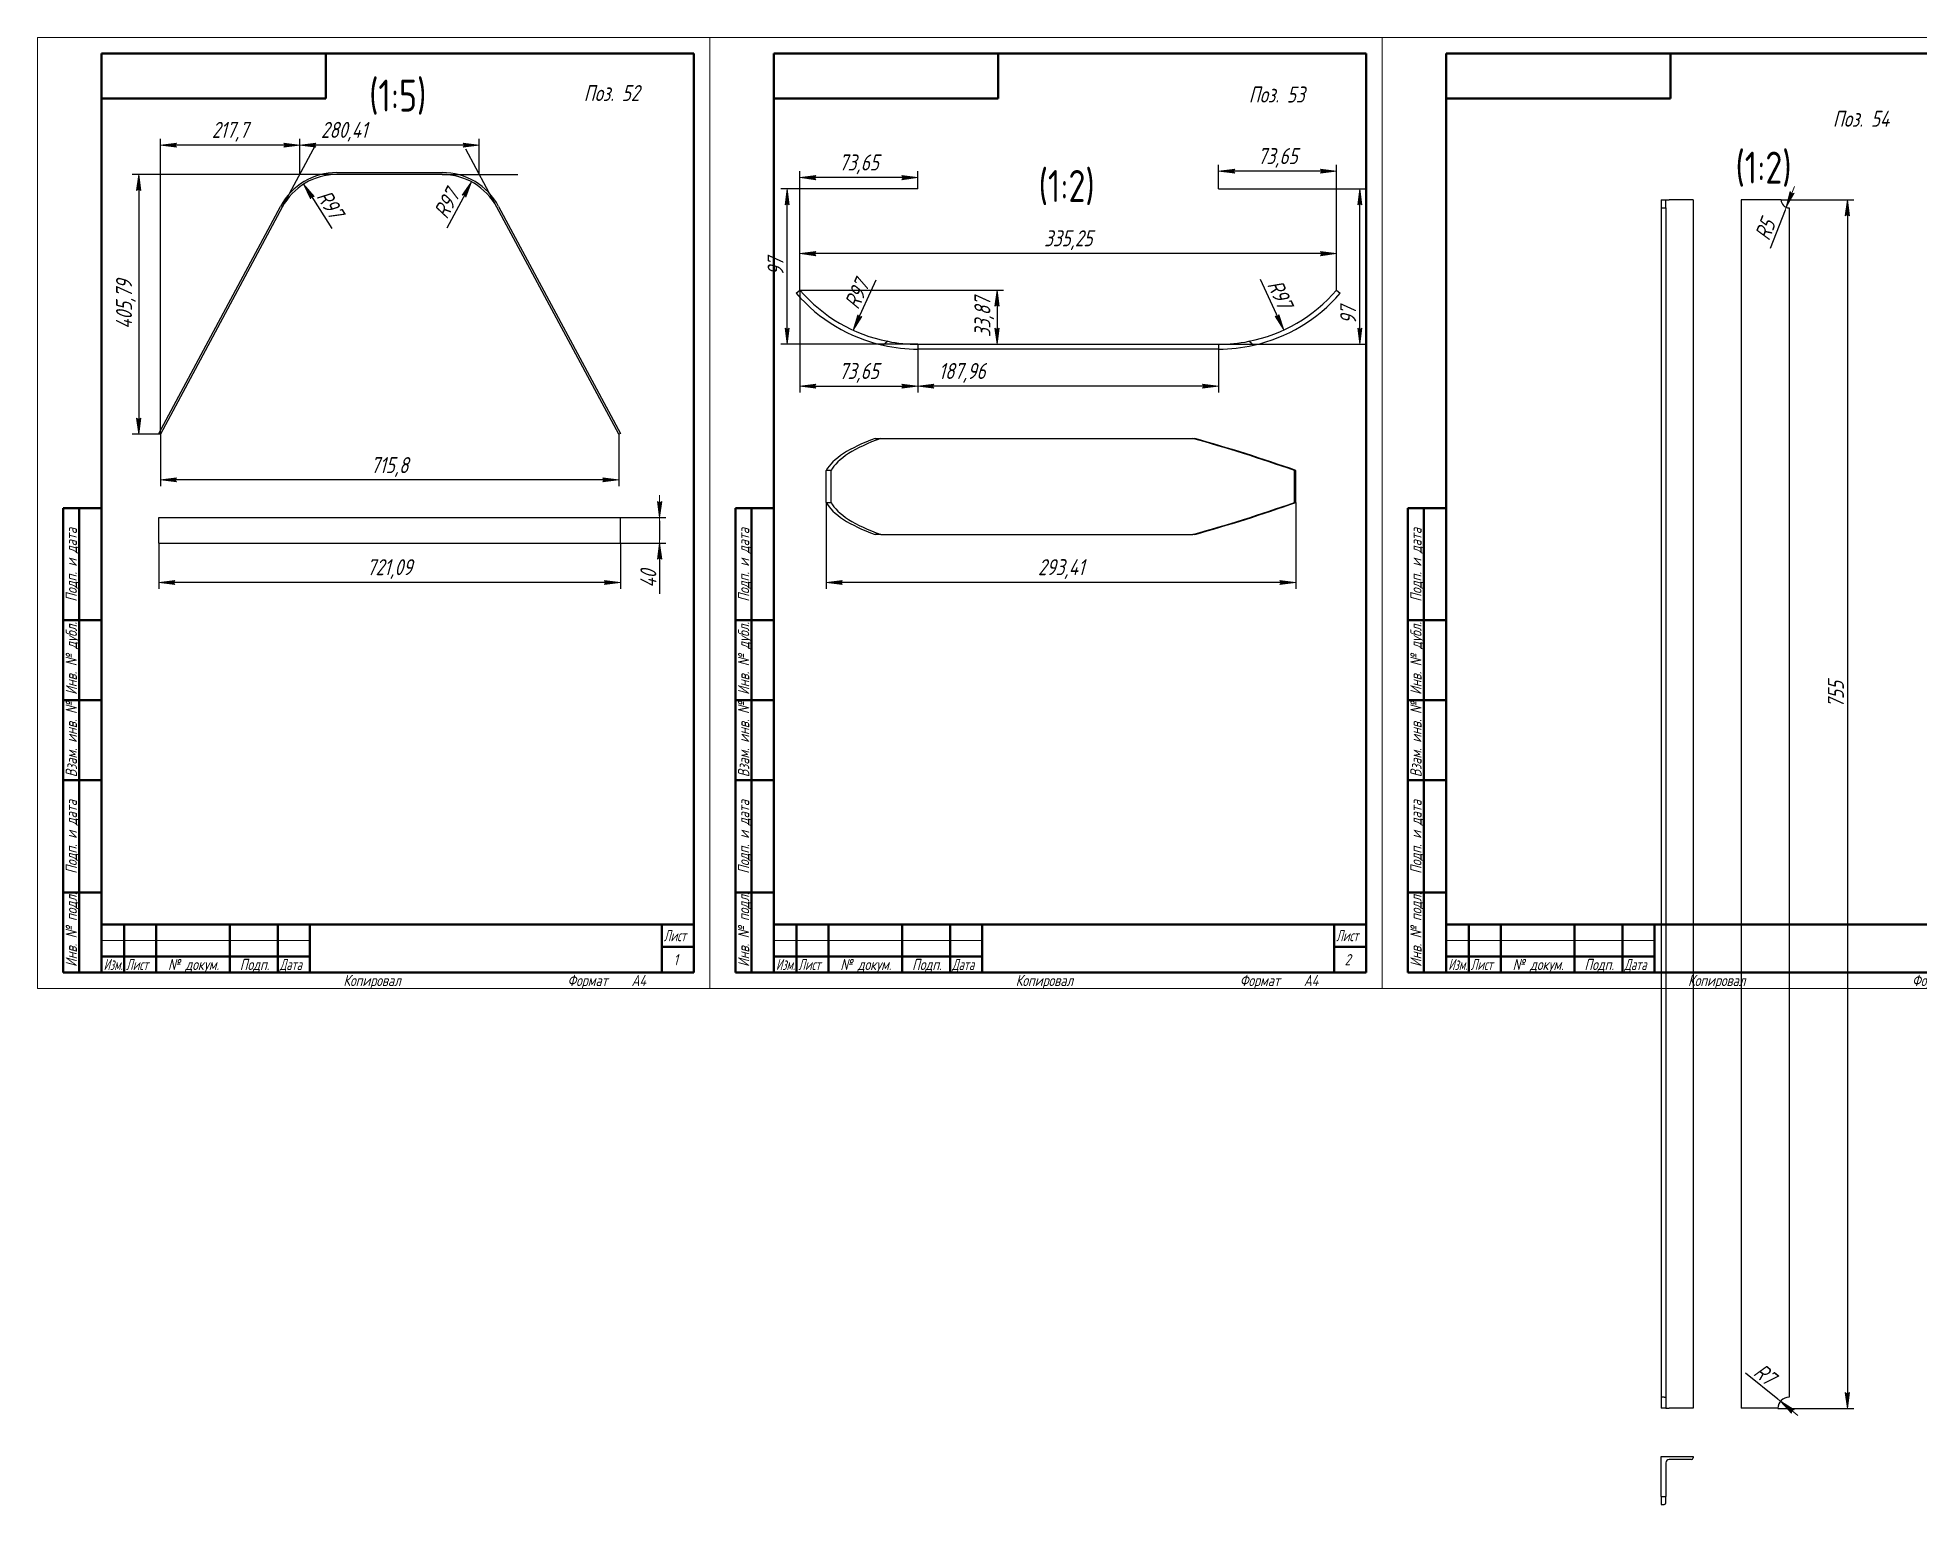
# Model space of a CAD drawing. Header units: millimetres. Extents: x 0 to 3617, y -258 to 680.
# Drawn here: x 0 to 588, y -161 to 297 of the extents above; entities that cross this region are included whole.
import ezdxf

# ---------------------------------------------------------------- set-up
doc = ezdxf.new("R2010")
doc.units = ezdxf.units.MM
doc.linetypes.add('K5LT_BASIC', pattern=[0])
doc.linetypes.add('K5LT_THIN', pattern=[0])
doc.layers.add('Системный слой', color=7, linetype='Continuous')
doc.layers.add('Системный слой (1)', color=7, linetype='Continuous', true_color=0x909090)
doc.styles.add('KDIMTEXTSTYLE', font='GOST_AU.SHX', dxfattribs={"width": 0.96, "oblique": 15, "height": 5})
doc.styles.add('KTEXTSTYLE', font='GOST_AU.SHX', dxfattribs={"width": 0.96, "height": 5})
doc.dimstyles.new('KDIMSTYLE (0.20)', dxfattribs={"dimtxt": 5, "dimasz": 1, "dimexe": 2, "dimexo": 0, "dimgap": 1, "dimtad": 1, "dimlfac": 5, "dimtxsty": 'KDIMTEXTSTYLE', "dimsah": 1, "dimcen": 0, "dimdle": 1, "dimadec": 0, "dimazin": 0, "dimtfac": 0.667, "dimtmove": 0, "dimatfit": 3, "dimfxl": 1, "dimtvp": 1, "dimtolj": 1, "dimtzin": 0, "dimarcsym": 0})
doc.dimstyles.new('KDIMSTYLE (0.50)', dxfattribs={"dimtxt": 5, "dimasz": 1, "dimexe": 2, "dimexo": 0, "dimgap": 1, "dimtad": 1, "dimlfac": 2, "dimtxsty": 'KDIMTEXTSTYLE', "dimsah": 1, "dimcen": 0, "dimdle": 1, "dimadec": 0, "dimazin": 0, "dimtfac": 0.667, "dimtmove": 0, "dimatfit": 3, "dimfxl": 1, "dimtvp": 1, "dimtolj": 1, "dimtzin": 0, "dimarcsym": 0})

# ---------------------------------------------------------------- blocks, each defined once
blk = doc.blocks.new('KDIMARROW_01')
at = {"layer": 'Системный слой'}
blk.add_hatch(color=0, dxfattribs=at).paths.add_polyline_path([(-5, -0.66), (0, 0), (-5, 0.66), (-4.5, 0)])
at = {"layer": 'Системный слой', "color": 0, "linetype": 'K5LT_THIN', "lineweight": 18}
for p, q in [((-4.5, 0), (-5, 0.66)), ((-5, 0.66), (0, 0)), ((0, 0), (-5, -0.66)), ((-5, -0.66), (-4.5, 0))]:
    blk.add_line(p, q, dxfattribs=at)
at = {"layer": 'Системный слой (1)', "color": 0, "linetype": 'K5LT_THIN', "lineweight": 18}
blk.add_line((0, 0), (-1, 0), dxfattribs=at)
blk = doc.blocks.new('D0')
at = {"color": 0, "lineweight": -2}
for p, q in [((38.33, 173.09), (38.33, 156.88)), ((181.5, 173.09), (181.5, 156.88)), ((180.5, 158.88), (39.33, 158.88))]:
    blk.add_line(p, q, dxfattribs=at)
at = {"layer": 'Defpoints', "color": 0}
for p in [(38.33, 173.09), (181.5, 173.09), (38.33, 158.88)]:
    blk.add_point(p, dxfattribs=at)
at = {"color": 0, "lineweight": -2, "rotation": 180}
blk.add_blockref('KDIMARROW_01', (38.33, 158.88), dxfattribs=at)
at = {"color": 0, "lineweight": -2}
blk.add_blockref('KDIMARROW_01', (181.5, 158.88), dxfattribs=at)
at = {"color": 7, "insert": (109.92, 162.88), "char_height": 5, "attachment_point": 5, "style": 'KDIMTEXTSTYLE'}
blk.add_mtext('\\A1;\\H5.0;\\W0.965;\\Q15;715,8', dxfattribs=at)
blk = doc.blocks.new('D1')
at = {"color": 0, "lineweight": -2}
for p, q in [((93.48, 254.25), (29.56, 254.25)), ((31.56, 253.25), (31.56, 174.09)), ((38.33, 173.09), (29.56, 173.09))]:
    blk.add_line(p, q, dxfattribs=at)
at = {"layer": 'Defpoints', "color": 0}
for p in [(93.48, 254.25), (31.56, 173.09), (38.33, 173.09)]:
    blk.add_point(p, dxfattribs=at)
at = {"color": 0, "lineweight": -2}
for p, rotation in [((31.56, 254.25), 90), ((31.56, 173.09), 270)]:
    blk.add_blockref('KDIMARROW_01', p, dxfattribs=dict(at, rotation=rotation))
at = {"color": 7, "insert": (27.56, 213.67), "char_height": 5, "attachment_point": 5, "rotation": 90, "style": 'KDIMTEXTSTYLE'}
blk.add_mtext('\\A1;\\H5.0;\\W0.965;\\Q15;405,79', dxfattribs=at)
blk = doc.blocks.new('D2')
at = {"color": 0, "lineweight": -2}
for p, q in [((38.33, 173.09), (38.33, 265.4)), ((81.87, 254.25), (81.87, 265.4)), ((80.87, 263.4), (39.33, 263.4))]:
    blk.add_line(p, q, dxfattribs=at)
at = {"layer": 'Defpoints', "color": 0}
for p in [(38.33, 263.4), (81.87, 254.25), (38.33, 173.09)]:
    blk.add_point(p, dxfattribs=at)
at = {"color": 0, "lineweight": -2, "rotation": 180}
blk.add_blockref('KDIMARROW_01', (38.33, 263.4), dxfattribs=at)
at = {"color": 0, "lineweight": -2}
blk.add_blockref('KDIMARROW_01', (81.87, 263.4), dxfattribs=at)
at = {"color": 7, "insert": (60.1, 267.6), "char_height": 5, "attachment_point": 5, "style": 'KDIMTEXTSTYLE'}
blk.add_mtext('\\A1;\\H5.0;\\W0.965;\\Q15;217,7', dxfattribs=at)
blk = doc.blocks.new('D3')
at = {"color": 0, "lineweight": -2}
for p, q in [((81.87, 254.25), (81.87, 265.4)), ((137.96, 254.25), (137.96, 265.4)), ((136.96, 263.4), (82.87, 263.4))]:
    blk.add_line(p, q, dxfattribs=at)
at = {"layer": 'Defpoints', "color": 0}
for p in [(81.87, 263.4), (81.87, 254.25), (137.96, 254.25)]:
    blk.add_point(p, dxfattribs=at)
at = {"color": 0, "lineweight": -2, "rotation": 180}
blk.add_blockref('KDIMARROW_01', (81.87, 263.4), dxfattribs=at)
at = {"color": 0, "lineweight": -2}
blk.add_blockref('KDIMARROW_01', (137.96, 263.4), dxfattribs=at)
at = {"color": 7, "insert": (95.72, 267.6), "char_height": 5, "attachment_point": 5, "style": 'KDIMTEXTSTYLE'}
blk.add_mtext('\\A1;\\H5.0;\\W0.965;\\Q15;280,41', dxfattribs=at)
blk = doc.blocks.new('D4')
at = {"color": 0, "lineweight": -2}
blk.add_line((83.62, 250.38), (91.86, 237.4), dxfattribs=at)
at = {"layer": 'Defpoints', "color": 0}
for p in [(83.09, 251.22), (93.48, 234.85)]:
    blk.add_point(p, dxfattribs=at)
at = {"color": 0, "lineweight": -2, "rotation": 122.4046424452509}
blk.add_blockref('KDIMARROW_01', (83.09, 251.22), dxfattribs=at)
at = {"color": 7, "insert": (91.36, 244.99), "char_height": 5, "attachment_point": 5, "rotation": 302.40464, "style": 'KDIMTEXTSTYLE'}
blk.add_mtext('\\A1;\\H5.0;\\W0.965;\\Q15;R97', dxfattribs=at)
blk = doc.blocks.new('D5')
at = {"color": 0, "lineweight": -2}
blk.add_line((135.07, 251.04), (127.78, 237.51), dxfattribs=at)
at = {"layer": 'Defpoints', "color": 0}
for p in [(135.55, 251.92), (126.35, 234.85)]:
    blk.add_point(p, dxfattribs=at)
at = {"color": 0, "lineweight": -2, "rotation": 61.6880914140511}
blk.add_blockref('KDIMARROW_01', (135.55, 251.92), dxfattribs=at)
at = {"color": 7, "insert": (127.74, 245.11), "char_height": 5, "attachment_point": 5, "rotation": 61.68809, "style": 'KDIMTEXTSTYLE'}
blk.add_mtext('\\A1;\\H5.0;\\W0.965;\\Q15;R97', dxfattribs=at)
blk = doc.blocks.new('KDIMARROW_02')
at = {"layer": 'Системный слой'}
blk.add_hatch(color=0, dxfattribs=at).paths.add_polyline_path([(4.5, 0), (5, 0.66), (0, 0), (5, -0.66)])
at = {"layer": 'Системный слой', "color": 0, "linetype": 'K5LT_THIN', "lineweight": 18}
for p, q in [((5, 0.66), (0, 0)), ((0, 0), (5, -0.66)), ((0, 0), (7, 0)), ((4.5, 0), (5, 0.66)), ((5, -0.66), (4.5, 0))]:
    blk.add_line(p, q, dxfattribs=at)
at = {"layer": 'Системный слой (1)', "color": 0, "linetype": 'K5LT_THIN', "lineweight": 18}
blk.add_line((0, 0), (-1, 0), dxfattribs=at)
blk = doc.blocks.new('D6')
at = {"color": 0, "lineweight": -2}
for p, q in [((182.02, 147.09), (196.27, 147.09)), ((194.27, 146.09), (194.27, 140.09)), ((182.02, 139.09), (196.27, 139.09)), ((194.27, 139.09), (194.27, 123.22))]:
    blk.add_line(p, q, dxfattribs=at)
at = {"layer": 'Defpoints', "color": 0}
for p in [(182.02, 147.09), (182.02, 139.09), (194.27, 139.09)]:
    blk.add_point(p, dxfattribs=at)
at = {"color": 0, "lineweight": -2}
for p, rotation in [((194.27, 147.09), 90), ((194.27, 139.09), 270)]:
    blk.add_blockref('KDIMARROW_02', p, dxfattribs=dict(at, rotation=rotation))
at = {"color": 7, "insert": (190.77, 127.96), "char_height": 5, "attachment_point": 5, "rotation": 90, "style": 'KDIMTEXTSTYLE'}
blk.add_mtext('\\A1;\\H5.0;\\W0.965;\\Q15;40', dxfattribs=at)
blk = doc.blocks.new('D7')
at = {"color": 0, "lineweight": -2}
for p, q in [((37.81, 139.09), (37.81, 124.8)), ((182.02, 139.09), (182.02, 124.8)), ((181.02, 126.8), (38.81, 126.8))]:
    blk.add_line(p, q, dxfattribs=at)
at = {"layer": 'Defpoints', "color": 0}
for p in [(37.81, 139.09), (182.02, 139.09), (37.81, 126.8)]:
    blk.add_point(p, dxfattribs=at)
at = {"color": 0, "lineweight": -2, "rotation": 180}
blk.add_blockref('KDIMARROW_01', (37.81, 126.8), dxfattribs=at)
at = {"color": 0, "lineweight": -2}
blk.add_blockref('KDIMARROW_01', (182.02, 126.8), dxfattribs=at)
at = {"color": 7, "insert": (109.92, 131), "char_height": 5, "attachment_point": 5, "style": 'KDIMTEXTSTYLE'}
blk.add_mtext('\\A1;\\H5.0;\\W0.965;\\Q15;721,09', dxfattribs=at)
blk = doc.blocks.new('D8')
at = {"color": 0, "lineweight": -2}
for p, q in [((238.1, 218.15), (238.1, 231.54)), ((404.73, 229.54), (239.1, 229.54)), ((405.73, 218.15), (405.73, 231.54))]:
    blk.add_line(p, q, dxfattribs=at)
at = {"layer": 'Defpoints', "color": 0}
for p in [(238.1, 229.54), (238.1, 218.15), (405.73, 218.15)]:
    blk.add_point(p, dxfattribs=at)
at = {"color": 0, "lineweight": -2, "rotation": 180}
blk.add_blockref('KDIMARROW_01', (238.1, 229.54), dxfattribs=at)
at = {"color": 0, "lineweight": -2}
blk.add_blockref('KDIMARROW_01', (405.73, 229.54), dxfattribs=at)
at = {"color": 7, "insert": (321.92, 233.73), "char_height": 5, "attachment_point": 5, "style": 'KDIMTEXTSTYLE'}
blk.add_mtext('\\A1;\\H5.0;\\W0.965;\\Q15;335,25', dxfattribs=at)
blk = doc.blocks.new('D9')
at = {"color": 0, "lineweight": -2}
for p, q in [((238.1, 218.15), (301.69, 218.15)), ((299.69, 217.15), (299.69, 202.22)), ((274.93, 201.22), (301.69, 201.22))]:
    blk.add_line(p, q, dxfattribs=at)
at = {"layer": 'Defpoints', "color": 0}
for p in [(238.1, 218.15), (274.93, 201.22), (299.69, 201.22)]:
    blk.add_point(p, dxfattribs=at)
at = {"color": 0, "lineweight": -2}
for p, rotation in [((299.69, 218.15), 90), ((299.69, 201.22), 270)]:
    blk.add_blockref('KDIMARROW_01', p, dxfattribs=dict(at, rotation=rotation))
at = {"color": 7, "insert": (295.69, 209.68), "char_height": 5, "attachment_point": 5, "rotation": 90, "style": 'KDIMTEXTSTYLE'}
blk.add_mtext('\\A1;\\H5.0;\\W0.965;\\Q15;33,87', dxfattribs=at)
blk = doc.blocks.new('D10')
at = {"color": 0, "lineweight": -2}
blk.add_line((255.16, 206.52), (261.96, 221.39), dxfattribs=at)
at = {"layer": 'Defpoints', "color": 0}
for p in [(274.93, 249.72), (254.75, 205.61)]:
    blk.add_point(p, dxfattribs=at)
at = {"color": 0, "lineweight": -2, "rotation": 245.4132055058245}
blk.add_blockref('KDIMARROW_01', (254.75, 205.61), dxfattribs=at)
at = {"color": 7, "insert": (255.87, 216.84), "char_height": 5, "attachment_point": 5, "rotation": 65.41321, "style": 'KDIMTEXTSTYLE'}
blk.add_mtext('\\A1;\\H5.0;\\W0.965;\\Q15;R97', dxfattribs=at)
blk = doc.blocks.new('D11')
at = {"color": 0, "lineweight": -2}
blk.add_line((388.82, 206.59), (381.97, 221.44), dxfattribs=at)
at = {"layer": 'Defpoints', "color": 0}
for p in [(368.9, 249.72), (389.24, 205.69)]:
    blk.add_point(p, dxfattribs=at)
at = {"color": 0, "lineweight": -2, "rotation": 294.7904751604755}
blk.add_blockref('KDIMARROW_01', (389.24, 205.69), dxfattribs=at)
at = {"color": 7, "insert": (388.07, 216.9), "char_height": 5, "attachment_point": 5, "rotation": 294.79048, "style": 'KDIMTEXTSTYLE'}
blk.add_mtext('\\A1;\\H5.0;\\W0.965;\\Q15;R97', dxfattribs=at)
blk = doc.blocks.new('D12')
at = {"color": 0, "lineweight": -2}
for p, q in [((238.1, 218.15), (238.1, 255.28)), ((273.93, 253.28), (239.1, 253.28)), ((274.93, 249.72), (274.93, 255.28))]:
    blk.add_line(p, q, dxfattribs=at)
at = {"layer": 'Defpoints', "color": 0}
for p in [(238.1, 253.28), (274.93, 249.72), (238.1, 218.15)]:
    blk.add_point(p, dxfattribs=at)
at = {"color": 0, "lineweight": -2, "rotation": 180}
blk.add_blockref('KDIMARROW_01', (238.1, 253.28), dxfattribs=at)
at = {"color": 0, "lineweight": -2}
blk.add_blockref('KDIMARROW_01', (274.93, 253.28), dxfattribs=at)
at = {"color": 7, "insert": (256.51, 257.42), "char_height": 5, "attachment_point": 5, "style": 'KDIMTEXTSTYLE'}
blk.add_mtext('\\A1;\\H5.0;\\W0.965;\\Q15;73,65', dxfattribs=at)
blk = doc.blocks.new('D13')
at = {"color": 0, "lineweight": -2}
for p, q in [((274.93, 249.72), (232.13, 249.72)), ((234.13, 202.22), (234.13, 248.72)), ((274.93, 201.22), (232.13, 201.22))]:
    blk.add_line(p, q, dxfattribs=at)
at = {"layer": 'Defpoints', "color": 0}
for p in [(234.13, 249.72), (274.93, 249.72), (274.93, 201.22)]:
    blk.add_point(p, dxfattribs=at)
at = {"color": 0, "lineweight": -2}
for p, rotation in [((234.13, 249.72), 90), ((234.13, 201.22), 270)]:
    blk.add_blockref('KDIMARROW_01', p, dxfattribs=dict(at, rotation=rotation))
at = {"color": 7, "insert": (230.49, 225.47), "char_height": 5, "attachment_point": 5, "rotation": 90, "style": 'KDIMTEXTSTYLE'}
blk.add_mtext('\\A1;\\H5.0;\\W0.965;\\Q15;97', dxfattribs=at)
blk = doc.blocks.new('D14')
at = {"color": 0, "lineweight": -2}
for p, q in [((368.9, 249.72), (415.01, 249.72)), ((413.01, 202.22), (413.01, 248.72)), ((368.9, 201.22), (415.01, 201.22))]:
    blk.add_line(p, q, dxfattribs=at)
at = {"layer": 'Defpoints', "color": 0}
for p in [(368.9, 249.72), (413.01, 249.72), (368.9, 201.22)]:
    blk.add_point(p, dxfattribs=at)
at = {"color": 0, "lineweight": -2}
for p, rotation in [((413.01, 249.72), 90), ((413.01, 201.22), 270)]:
    blk.add_blockref('KDIMARROW_01', p, dxfattribs=dict(at, rotation=rotation))
at = {"color": 7, "insert": (409.36, 210.3), "char_height": 5, "attachment_point": 5, "rotation": 90, "style": 'KDIMTEXTSTYLE'}
blk.add_mtext('\\A1;\\H5.0;\\W0.965;\\Q15;97', dxfattribs=at)
blk = doc.blocks.new('D15')
at = {"color": 0, "lineweight": -2}
for p, q in [((368.9, 249.72), (368.9, 257.28)), ((404.73, 255.28), (369.9, 255.28)), ((405.73, 218.15), (405.73, 257.28))]:
    blk.add_line(p, q, dxfattribs=at)
at = {"layer": 'Defpoints', "color": 0}
for p in [(368.9, 255.28), (368.9, 249.72), (405.73, 218.15)]:
    blk.add_point(p, dxfattribs=at)
at = {"color": 0, "lineweight": -2, "rotation": 180}
blk.add_blockref('KDIMARROW_01', (368.9, 255.28), dxfattribs=at)
at = {"color": 0, "lineweight": -2}
blk.add_blockref('KDIMARROW_01', (405.73, 255.28), dxfattribs=at)
at = {"color": 7, "insert": (387.32, 259.42), "char_height": 5, "attachment_point": 5, "style": 'KDIMTEXTSTYLE'}
blk.add_mtext('\\A1;\\H5.0;\\W0.965;\\Q15;73,65', dxfattribs=at)
blk = doc.blocks.new('D16')
at = {"color": 0, "lineweight": -2}
for p, q in [((238.1, 218.15), (238.1, 186.14)), ((274.93, 201.22), (274.93, 186.14)), ((239.1, 188.14), (273.93, 188.14))]:
    blk.add_line(p, q, dxfattribs=at)
at = {"layer": 'Defpoints', "color": 0}
for p in [(238.1, 218.15), (274.93, 201.22), (274.93, 188.14)]:
    blk.add_point(p, dxfattribs=at)
at = {"color": 0, "lineweight": -2, "rotation": 180}
blk.add_blockref('KDIMARROW_01', (238.1, 188.14), dxfattribs=at)
at = {"color": 0, "lineweight": -2}
blk.add_blockref('KDIMARROW_01', (274.93, 188.14), dxfattribs=at)
at = {"color": 7, "insert": (256.51, 192.28), "char_height": 5, "attachment_point": 5, "style": 'KDIMTEXTSTYLE'}
blk.add_mtext('\\A1;\\H5.0;\\W0.965;\\Q15;73,65', dxfattribs=at)
blk = doc.blocks.new('D17')
at = {"color": 0, "lineweight": -2}
for p, q in [((274.93, 201.22), (274.93, 186.14)), ((368.9, 201.22), (368.9, 186.14)), ((367.9, 188.14), (275.93, 188.14))]:
    blk.add_line(p, q, dxfattribs=at)
at = {"layer": 'Defpoints', "color": 0}
for p in [(274.93, 201.22), (368.9, 201.22), (274.93, 188.14)]:
    blk.add_point(p, dxfattribs=at)
at = {"color": 0, "lineweight": -2, "rotation": 180}
blk.add_blockref('KDIMARROW_01', (274.93, 188.14), dxfattribs=at)
at = {"color": 0, "lineweight": -2}
blk.add_blockref('KDIMARROW_01', (368.9, 188.14), dxfattribs=at)
at = {"color": 7, "insert": (288.77, 192.28), "char_height": 5, "attachment_point": 5, "style": 'KDIMTEXTSTYLE'}
blk.add_mtext('\\A1;\\H5.0;\\W0.965;\\Q15;187,96', dxfattribs=at)
blk = doc.blocks.new('D18')
at = {"color": 0, "lineweight": -2}
for p, q in [((246.35, 151.78), (246.35, 124.8)), ((393.05, 151.78), (393.05, 124.8)), ((392.05, 126.8), (247.35, 126.8))]:
    blk.add_line(p, q, dxfattribs=at)
at = {"layer": 'Defpoints', "color": 0}
for p in [(246.35, 151.78), (393.05, 151.78), (246.35, 126.8)]:
    blk.add_point(p, dxfattribs=at)
at = {"color": 0, "lineweight": -2, "rotation": 180}
blk.add_blockref('KDIMARROW_01', (246.35, 126.8), dxfattribs=at)
at = {"color": 0, "lineweight": -2}
blk.add_blockref('KDIMARROW_01', (393.05, 126.8), dxfattribs=at)
at = {"color": 7, "insert": (319.7, 131), "char_height": 5, "attachment_point": 5, "style": 'KDIMTEXTSTYLE'}
blk.add_mtext('\\A1;\\H5.0;\\W0.965;\\Q15;293,41', dxfattribs=at)
blk = doc.blocks.new('D19')
at = {"color": 0, "lineweight": -2}
for p, q in [((544.59, 246.32), (567.29, 246.32)), ((565.29, 245.32), (565.29, -130.18)), ((543.59, -131.18), (567.29, -131.18))]:
    blk.add_line(p, q, dxfattribs=at)
at = {"layer": 'Defpoints', "color": 0}
for p in [(544.59, 246.32), (543.59, -131.18), (565.29, -131.18)]:
    blk.add_point(p, dxfattribs=at)
at = {"color": 0, "lineweight": -2}
for p, rotation in [((565.29, 246.32), 90), ((565.29, -131.18), 270)]:
    blk.add_blockref('KDIMARROW_01', p, dxfattribs=dict(at, rotation=rotation))
at = {"color": 7, "insert": (561.69, 91.82), "char_height": 5, "attachment_point": 5, "rotation": 90, "style": 'KDIMTEXTSTYLE'}
blk.add_mtext('\\A1;\\H5.0;\\W0.965;\\Q15;755', dxfattribs=at)
blk = doc.blocks.new('D20')
at = {"color": 0, "lineweight": -2}
for p, q in [((543.59, -128.35), (533.51, -120.21)), ((547.09, -131.18), (544.37, -128.98))]:
    blk.add_line(p, q, dxfattribs=at)
at = {"layer": 'Defpoints', "color": 0}
for p in [(544.37, -128.98), (547.09, -131.18)]:
    blk.add_point(p, dxfattribs=at)
at = {"color": 0, "lineweight": -2, "rotation": 321.066195879815}
blk.add_blockref('KDIMARROW_02', (544.37, -128.98), dxfattribs=at)
at = {"color": 7, "insert": (539.5, -120.54), "char_height": 5, "attachment_point": 5, "rotation": 321.0662, "style": 'KDIMTEXTSTYLE'}
blk.add_mtext('\\A1;\\H5.0;\\W0.965;\\Q15;R7', dxfattribs=at)
blk = doc.blocks.new('D21')
at = {"color": 0, "lineweight": -2}
for p, q in [((545.81, 243.07), (541.14, 231.16)), ((547.09, 246.32), (546.18, 244))]:
    blk.add_line(p, q, dxfattribs=at)
at = {"layer": 'Defpoints', "color": 0}
for p in [(546.18, 244), (547.09, 246.32)]:
    blk.add_point(p, dxfattribs=at)
at = {"color": 0, "lineweight": -2, "rotation": 68.59310029524218}
blk.add_blockref('KDIMARROW_02', (546.18, 244), dxfattribs=at)
at = {"color": 7, "insert": (539.58, 237.04), "char_height": 5, "attachment_point": 5, "rotation": 68.5931, "style": 'KDIMTEXTSTYLE'}
blk.add_mtext('\\A1;\\H5.0;\\W0.965;\\Q15;R5', dxfattribs=at)
blk = doc.blocks.new('U6')
at = {"color": 7, "linetype": 'K5LT_THIN', "lineweight": 18}
for p, q in [((0, 0), (0, 297)), ((0, 297), (210, 297)), ((210, 297), (210, 0)), ((20, 15), (85, 15)), ((210, 0), (0, 0))]:
    blk.add_line(p, q, dxfattribs=at)
at = {"color": 5, "linetype": 'K5LT_BASIC', "lineweight": 60, "true_color": 0x0000ff}
for p, q in [((20, 5), (20, 292)), ((20, 292), (205, 292)), ((90, 292), (90, 278)), ((205, 292), (205, 5)), ((90, 278), (20, 278)), ((8, 5), (8, 150)), ((20, 150), (8, 150)), ((13, 5), (13, 150)), ((20, 115), (8, 115)), ((20, 90), (8, 90)), ((20, 65), (8, 65)), ((20, 30), (8, 30)), ((20, 20), (205, 20)), ((20, 5), (20, 20)), ((27, 5), (27, 20)), ((37, 5), (37, 20)), ((60, 5), (60, 20)), ((75, 5), (75, 20)), ((85, 5), (85, 20)), ((195, 5), (195, 20)), ((195, 13), (205, 13)), ((20, 10), (27, 10)), ((27, 10), (37, 10)), ((37, 10), (60, 10)), ((60, 10), (75, 10)), ((75, 10), (85, 10)), ((20, 5), (8, 5)), ((205, 5), (20, 5))]:
    blk.add_line(p, q, dxfattribs=at)
at = {"color": 7, "char_height": 2.5, "attachment_point": 1, "rotation": 90, "style": 'KTEXTSTYLE'}
for s, insert in [('\\H3.5;\\W0.965;\\Q15;\\Q15;Подп. и дата', (8.77, 120.8)), ('\\H3.5;\\W0.965;\\Q15;\\Q15;Инв. № дубл.', (8.77, 91.71)), ('\\H3.5;\\W0.965;\\Q15;\\Q15;Взам. инв. №', (8.77, 65.98)), ('\\H3.5;\\W0.965;\\Q15;\\Q15;Подп. и дата', (8.77, 35.8)), ('\\H3.5;\\W0.965;\\Q15;\\Q15;Инв. № подл.', (8.77, 6.71))]:
    blk.add_mtext(s, dxfattribs=dict(at, insert=insert))
at = {"color": 7, "char_height": 2.5, "attachment_point": 1, "style": 'KTEXTSTYLE'}
for s, insert in [('\\H3.5;\\W0.965;\\Q15;\\Q15;\\W0.816;Лист', (195.6, 18.23)), ('\\H3.5;\\W0.965;\\Q15;\\Q15;\\W0.797;Изм.', (20.61, 9.23)), ('\\H3.5;\\W0.965;\\Q15;\\Q15;\\W0.816;Лист', (27.6, 9.23)), ('\\H3.5;\\W0.965;\\Q15;\\Q15;№ докум.', (40.72, 9.23)), ('\\H3.5;\\W0.965;\\Q15;\\Q15;Подп.', (63.15, 9.23)), ('\\H3.5;\\W0.965;\\Q15;\\Q15;\\W0.816;Дата', (75.6, 9.23)), ('\\H3.5;\\W0.965;\\Q15;\\Q15;1', (198.62, 10.73)), ('\\H3.5;\\W0.965;\\Q15;\\Q15;Копировал', (95.5, 4.23)), ('\\H3.5;\\W0.965;\\Q15;\\Q15;Формат', (165.5, 4.23)), ('\\H3.5;\\W0.965;\\Q15;\\Q15;A4', (185.5, 4.23))]:
    blk.add_mtext(s, dxfattribs=dict(at, insert=insert))
blk = doc.blocks.new('U7')
at = {"color": 7, "linetype": 'K5LT_THIN', "lineweight": 18}
for p, q in [((210, 0), (210, 297)), ((210, 297), (420, 297)), ((420, 297), (420, 0)), ((230, 15), (295, 15)), ((420, 0), (210, 0))]:
    blk.add_line(p, q, dxfattribs=at)
at = {"color": 5, "linetype": 'K5LT_BASIC', "lineweight": 60, "true_color": 0x0000ff}
for p, q in [((230, 5), (230, 292)), ((230, 292), (415, 292)), ((300, 292), (300, 278)), ((415, 292), (415, 5)), ((300, 278), (230, 278)), ((218, 5), (218, 150)), ((230, 150), (218, 150)), ((223, 5), (223, 150)), ((230, 115), (218, 115)), ((230, 90), (218, 90)), ((230, 65), (218, 65)), ((230, 30), (218, 30)), ((230, 20), (415, 20)), ((230, 5), (230, 20)), ((237, 5), (237, 20)), ((247, 5), (247, 20)), ((270, 5), (270, 20)), ((285, 5), (285, 20)), ((295, 5), (295, 20)), ((405, 5), (405, 20)), ((405, 13), (415, 13)), ((230, 10), (237, 10)), ((237, 10), (247, 10)), ((247, 10), (270, 10)), ((270, 10), (285, 10)), ((285, 10), (295, 10)), ((230, 5), (218, 5)), ((415, 5), (230, 5))]:
    blk.add_line(p, q, dxfattribs=at)
at = {"color": 7, "char_height": 2.5, "attachment_point": 1, "rotation": 90, "style": 'KTEXTSTYLE'}
for s, insert in [('\\H3.5;\\W0.965;\\Q15;\\Q15;Подп. и дата', (218.77, 120.8)), ('\\H3.5;\\W0.965;\\Q15;\\Q15;Инв. № дубл.', (218.77, 91.71)), ('\\H3.5;\\W0.965;\\Q15;\\Q15;Взам. инв. №', (218.77, 65.98)), ('\\H3.5;\\W0.965;\\Q15;\\Q15;Подп. и дата', (218.77, 35.8)), ('\\H3.5;\\W0.965;\\Q15;\\Q15;Инв. № подл.', (218.77, 6.71))]:
    blk.add_mtext(s, dxfattribs=dict(at, insert=insert))
at = {"color": 7, "char_height": 2.5, "attachment_point": 1, "style": 'KTEXTSTYLE'}
for s, insert in [('\\H3.5;\\W0.965;\\Q15;\\Q15;\\W0.816;Лист', (405.6, 18.23)), ('\\H3.5;\\W0.965;\\Q15;\\Q15;\\W0.797;Изм.', (230.61, 9.23)), ('\\H3.5;\\W0.965;\\Q15;\\Q15;\\W0.816;Лист', (237.6, 9.23)), ('\\H3.5;\\W0.965;\\Q15;\\Q15;№ докум.', (250.72, 9.23)), ('\\H3.5;\\W0.965;\\Q15;\\Q15;Подп.', (273.15, 9.23)), ('\\H3.5;\\W0.965;\\Q15;\\Q15;\\W0.816;Дата', (285.6, 9.23)), ('\\H3.5;\\W0.965;\\Q15;\\Q15;2', (408.25, 10.73)), ('\\H3.5;\\W0.965;\\Q15;\\Q15;Копировал', (305.5, 4.23)), ('\\H3.5;\\W0.965;\\Q15;\\Q15;Формат', (375.5, 4.23)), ('\\H3.5;\\W0.965;\\Q15;\\Q15;A4', (395.5, 4.23))]:
    blk.add_mtext(s, dxfattribs=dict(at, insert=insert))
blk = doc.blocks.new('U8')
at = {"color": 7, "linetype": 'K5LT_THIN', "lineweight": 18}
for p, q in [((420, 0), (420, 297)), ((420, 297), (630, 297)), ((630, 297), (630, 0)), ((440, 15), (505, 15)), ((630, 0), (420, 0))]:
    blk.add_line(p, q, dxfattribs=at)
at = {"color": 5, "linetype": 'K5LT_BASIC', "lineweight": 60, "true_color": 0x0000ff}
for p, q in [((440, 5), (440, 292)), ((440, 292), (625, 292)), ((510, 292), (510, 278)), ((625, 292), (625, 5)), ((510, 278), (440, 278)), ((428, 5), (428, 150)), ((440, 150), (428, 150)), ((433, 5), (433, 150)), ((440, 115), (428, 115)), ((440, 90), (428, 90)), ((440, 65), (428, 65)), ((440, 30), (428, 30)), ((440, 20), (625, 20)), ((440, 5), (440, 20)), ((447, 5), (447, 20)), ((457, 5), (457, 20)), ((480, 5), (480, 20)), ((495, 5), (495, 20)), ((505, 5), (505, 20)), ((615, 5), (615, 20)), ((615, 13), (625, 13)), ((440, 10), (447, 10)), ((447, 10), (457, 10)), ((457, 10), (480, 10)), ((480, 10), (495, 10)), ((495, 10), (505, 10)), ((440, 5), (428, 5)), ((625, 5), (440, 5))]:
    blk.add_line(p, q, dxfattribs=at)
at = {"color": 7, "char_height": 2.5, "attachment_point": 1, "rotation": 90, "style": 'KTEXTSTYLE'}
for s, insert in [('\\H3.5;\\W0.965;\\Q15;\\Q15;Подп. и дата', (428.77, 120.8)), ('\\H3.5;\\W0.965;\\Q15;\\Q15;Инв. № дубл.', (428.77, 91.71)), ('\\H3.5;\\W0.965;\\Q15;\\Q15;Взам. инв. №', (428.77, 65.98)), ('\\H3.5;\\W0.965;\\Q15;\\Q15;Подп. и дата', (428.77, 35.8)), ('\\H3.5;\\W0.965;\\Q15;\\Q15;Инв. № подл.', (428.77, 6.71))]:
    blk.add_mtext(s, dxfattribs=dict(at, insert=insert))
at = {"color": 7, "char_height": 2.5, "attachment_point": 1, "style": 'KTEXTSTYLE'}
for s, insert in [('\\H3.5;\\W0.965;\\Q15;\\Q15;\\W0.816;Лист', (615.6, 18.23)), ('\\H3.5;\\W0.965;\\Q15;\\Q15;\\W0.797;Изм.', (440.61, 9.23)), ('\\H3.5;\\W0.965;\\Q15;\\Q15;\\W0.816;Лист', (447.6, 9.23)), ('\\H3.5;\\W0.965;\\Q15;\\Q15;№ докум.', (460.72, 9.23)), ('\\H3.5;\\W0.965;\\Q15;\\Q15;Подп.', (483.15, 9.23)), ('\\H3.5;\\W0.965;\\Q15;\\Q15;\\W0.816;Дата', (495.6, 9.23)), ('\\H3.5;\\W0.965;\\Q15;\\Q15;3', (618.39, 10.73)), ('\\H3.5;\\W0.965;\\Q15;\\Q15;Копировал', (515.5, 4.23)), ('\\H3.5;\\W0.965;\\Q15;\\Q15;Формат', (585.5, 4.23)), ('\\H3.5;\\W0.965;\\Q15;\\Q15;A4', (605.5, 4.23))]:
    blk.add_mtext(s, dxfattribs=dict(at, insert=insert))

msp = doc.modelspace()

# ---------------------------------------------------------------- linework, layer by layer
at = {"color": 1}
for p, q in [((76.3866, 244.0166), (86.7868, 263.4031)), ((143.4435, 244.0166), (133.7051, 262.1694)), ((93.4819, 254.2455), (76.3866, 254.2455)), ((93.4819, 254.8455), (126.3482, 254.8455)), ((126.3482, 254.2455), (93.4819, 254.2455)), ((126.3482, 254.2455), (149.9482, 254.2455)), ((37.806, 173.3703), (75.8578, 244.3002)), ((76.3866, 244.0166), (38.3347, 173.0866)), ((181.4954, 173.0866), (143.4435, 244.0166)), ((143.9722, 244.3002), (182.0241, 173.3703)), ((507.0889, 246.325), (508.5889, 246.325)), ((507.0889, 246.325), (507.0889, 243.825)), ((507.0889, 243.825), (507.0889, -127.675)), ((507.0889, 243.825), (508.0889, 243.825)), ((508.5889, 243.8755), (508.5889, 246.325)), ((508.5889, 246.325), (509.5889, 246.325)), ((508.5889, 243.8755), (508.5889, -127.7109)), ((516.5889, 246.325), (509.5889, 246.325)), ((517.0889, 246.325), (516.5889, 246.325)), ((517.0889, 246.325), (517.0889, -131.175)), ((544.5889, 246.325), (532.0889, 246.325)), ((532.0889, 246.325), (532.0889, -131.175)), ((547.0889, 243.825), (547.0889, -127.675)), ((236.9646, 217.1752), (238.1034, 218.1515)), ((405.7267, 218.1515), (406.8655, 217.1752)), ((265.5177, 202.1377), (264.0816, 200.9066)), ((274.926, 201.2164), (368.904, 201.2164)), ((379.7485, 200.9066), (378.3123, 202.1377)), ((368.904, 199.7164), (274.926, 199.7164)), ((38.3347, 173.0866), (37.806, 173.3703)), ((182.0241, 173.3703), (181.4954, 173.0866)), ((261.5556, 171.7839), (263.4166, 171.7839)), ((263.4166, 171.7839), (271.0757, 171.7839)), ((271.0757, 171.7839), (352.2235, 171.7839)), ((352.2235, 171.7839), (360.812, 171.7839)), ((360.812, 171.7839), (361.4312, 171.7839)), ((247.8222, 161.7839), (246.3464, 161.7839)), ((246.3464, 151.7839), (246.3464, 161.7839)), ((247.8222, 151.7839), (247.8222, 161.7839)), ((392.5608, 151.7839), (392.5608, 161.7839)), ((393.0518, 161.7839), (392.5608, 161.7839)), ((393.0518, 151.7839), (393.0518, 161.7839)), ((37.806, 147.0866), (75.8578, 147.0866)), ((37.806, 139.0866), (37.806, 147.0866)), ((75.8578, 147.0866), (93.4819, 147.0866)), ((93.4819, 147.0866), (126.3482, 147.0866)), ((126.3482, 147.0866), (143.9722, 147.0866)), ((143.9722, 147.0866), (182.0241, 147.0866)), ((182.0241, 139.0866), (182.0241, 147.0866)), ((246.3464, 151.7839), (247.8222, 151.7839)), ((392.5608, 151.7839), (393.0518, 151.7839)), ((263.4166, 141.7839), (261.5556, 141.7839)), ((263.4166, 141.7839), (271.0757, 141.7839)), ((271.0757, 141.7839), (352.2235, 141.7839)), ((352.2235, 141.7839), (360.812, 141.7839)), ((361.4312, 141.7839), (360.812, 141.7839)), ((37.806, 139.0866), (75.8578, 139.0866)), ((75.8578, 139.0866), (93.4819, 139.0866)), ((93.4819, 139.0866), (126.3482, 139.0866)), ((126.3482, 139.0866), (143.9722, 139.0866)), ((143.9722, 139.0866), (182.0241, 139.0866)), ((508.0889, -127.675), (507.0889, -127.675)), ((507.0889, -127.675), (507.0889, -131.175)), ((508.5889, -127.7109), (508.5889, -131.175)), ((508.5889, -131.175), (507.0889, -131.175)), ((508.5889, -131.175), (509.5889, -131.175)), ((516.5889, -131.175), (509.5889, -131.175)), ((517.0889, -131.175), (516.5889, -131.175)), ((543.5889, -131.175), (532.0889, -131.175)), ((507.0889, -158.675), (507.0889, -146.175)), ((507.0889, -146.175), (517.0889, -146.175)), ((517.0889, -146.175), (517.0889, -146.675)), ((508.5889, -148.175), (508.5889, -158.675)), ((516.5889, -147.175), (509.5889, -147.175)), ((507.0889, -158.675), (508.5889, -158.675)), ((507.0889, -158.675), (507.0889, -161.175)), ((508.5889, -160.675), (508.5889, -158.675)), ((507.0889, -161.175), (508.0889, -161.175))]:
    msp.add_line(p, q, dxfattribs=at)
for centre, radius, start, end in [((93.4819, 234.8455), 20, 90, 151.7877505), ((93.4819, 234.8455), 19.4, 90, 151.7877505), ((126.3482, 234.8455), 20, 28.2122495, 90), ((126.3482, 234.8455), 19.4, 28.2122495, 90), ((547.0889, 246.325), 2.5, 180, 270), ((274.926, 249.7164), 48.5, 220.6037212, 258.8145348), ((368.904, 249.7164), 48.5, 281.1854652, 319.3962788), ((274.926, 249.7164), 50, 220.6037212, 257.4736189), ((368.904, 249.7164), 50, 282.5263811, 319.3962788), ((274.926, 249.7164), 50, 257.4736189, 270), ((274.926, 249.7164), 48.5, 258.8145348, 270), ((368.904, 249.7164), 48.5, 270, 281.1854652), ((368.904, 249.7164), 50, 270, 282.5263811), ((547.0889, -131.175), 3.5, 90, 180), ((516.5889, -146.675), 0.5, 270, 0), ((509.5889, -148.175), 1, 90, 180), ((508.0889, -160.675), 0.5, 270, 0)]:
    msp.add_arc(centre, radius, start, end, dxfattribs=at)
for centre, major_axis, ratio, start_param, end_param in [((295.5387, 161.7839), (-49.9881, -3.3409), 0.32664556, 5.43786356, 6.08136467), ((295.5387, 161.7839), (-48.4884, -3.2407), 0.32664556, 5.41446016, 6.08136467), ((376.6864, 161.7839), (-48.4758, 15.4356), 0.09915757, 4.41049974, 5.07740425), ((376.6864, 161.7839), (-49.9751, 15.9129), 0.09915757, 4.41049974, 5.05400085), ((295.5387, 151.7839), (-49.9881, 3.3409), 0.32664556, 0.20182064, 0.84532175), ((295.5387, 151.7839), (-48.4884, 3.2407), 0.32664556, 0.20182064, 0.86872515), ((376.6864, 151.7839), (48.4758, 15.4356), 0.09915757, 4.34737372, 5.01427822), ((376.6864, 151.7839), (49.9751, 15.9129), 0.09915757, 4.37077711, 5.01427822)]:
    msp.add_ellipse(centre, major_axis=major_axis, ratio=ratio, start_param=start_param, end_param=end_param, dxfattribs=at)
for points, knots in [([(508.0889, 243.825), (508.1352, 243.825), (508.2222, 243.8249), (508.334, 243.8255), (508.4187, 243.8276), (508.4808, 243.8316), (508.5233, 243.8371), (508.5696, 243.848), (508.5877, 243.8613), (508.5889, 243.8742), (508.5889, 243.8755)], [0, 0, 0, 0, 1.93452038, 3.64951301, 5.04939855, 6.27532339, 7.40059025, 8.26935213, 10.73734861, 11, 11, 11, 11]), ([(508.0889, -127.675), (508.1352, -127.675), (508.2274, -127.675), (508.3388, -127.6754), (508.4222, -127.6771), (508.4813, -127.6798), (508.5212, -127.6835), (508.5712, -127.6915), (508.5889, -127.7009), (508.5889, -127.7109)], [0, 0, 0, 0, 1.76306674, 3.52333587, 4.60403286, 5.70516739, 6.7731424, 7.35964758, 10, 10, 10, 10])]:
    msp.add_open_spline(points, degree=3, knots=knots, dxfattribs=at)

# ---------------------------------------------------------------- block references
for name in ['U6', 'U7', 'U8']:
    msp.add_blockref(name, (0, 0))

# ---------------------------------------------------------------- texts
at = {"color": 7, "char_height": 2.5, "attachment_point": 1, "style": 'KTEXTSTYLE'}
for s, insert in [('\\H3.5;\\W0.965;\\Q15;\\Q0;\\H10.00;{\\c16711680;(1:5)}', (103.5432, 283.8982)), ('\\H3.5;\\W0.965;\\Q15;\\Q15;\\H5.00;Поз. 52', (170.5875, 282.1884)), ('\\H3.5;\\W0.965;\\Q15;\\Q15;\\H5.00;Поз. 53', (378.3123, 281.7204)), ('\\H3.5;\\W0.965;\\Q15;\\Q15;\\H5.00;Поз. 54', (560.7452, 274.1551)), ('\\H3.5;\\W0.965;\\Q15;\\Q0;\\H10.00;{\\c16711680;(1:2)}', (530.3284, 261.3941)), ('\\H3.5;\\W0.965;\\Q15;\\Q0;\\H10.00;{\\c16711680;(1:2)}', (312.6546, 255.6498))]:
    msp.add_mtext(s, dxfattribs=dict(at, insert=insert))

# ---------------------------------------------------------------- dimensions: what is measured, and where the dimension line sits
at = {"color": 7}
for base, p1, p2, dimstyle, picture, middle in [((38.3347, 263.4031), (81.874, 254.2455), (38.3347, 173.0866), 'KDIMSTYLE (0.20)', 'D2', (60.1044, 263.4031)), ((81.874, 263.4031), (137.956, 254.2455), (81.874, 254.2455), 'KDIMSTYLE (0.20)', 'D3', (95.7215, 263.4031)), ((238.1034, 253.2785), (274.926, 249.7164), (238.1034, 218.1515), 'KDIMSTYLE (0.50)', 'D12', (256.5147, 253.2785)), ((368.904, 255.2785), (405.7267, 218.1515), (368.904, 249.7164), 'KDIMSTYLE (0.50)', 'D15', (387.3154, 255.2785)), ((238.1034, 229.5388), (405.7267, 218.1515), (238.1034, 218.1515), 'KDIMSTYLE (0.50)', 'D8', (321.915, 229.5388)), ((274.926, 188.1365), (238.1034, 218.1515), (274.926, 201.2164), 'KDIMSTYLE (0.50)', 'D16', (256.5147, 188.1365)), ((274.926, 188.1365), (368.904, 201.2164), (274.926, 201.2164), 'KDIMSTYLE (0.50)', 'D17', (288.7735, 188.1365)), ((38.3347, 158.8811), (181.4954, 173.0866), (38.3347, 173.0866), 'KDIMSTYLE (0.20)', 'D0', (109.915, 158.8811)), ((246.3464, 126.8033), (393.0518, 151.7839), (246.3464, 151.7839), 'KDIMSTYLE (0.50)', 'D18', (319.6991, 126.8033)), ((37.806, 126.8033), (182.0241, 139.0866), (37.806, 139.0866), 'KDIMSTYLE (0.20)', 'D7', (109.915, 126.8033))]:
    dim = msp.add_linear_dim(base=base, p1=p1, p2=p2, dimstyle=dimstyle, override={"dimexo": 0, "dimpost": '\\H5.0;\\W0.965;\\Q15;<>', "dimblk1": 'KDIMARROW_01', "dimblk2": 'KDIMARROW_01', "dimse1": 0, "dimse2": 0, "dimclrt": 7, "dimtolj": 1}, dxfattribs=at)
    dim.commit()
    dim.dimension.update_dxf_attribs({"geometry": picture, "text_midpoint": middle, "dimtype": 160})
for base, p1, p2, dimstyle, override, picture, middle in [((31.5638, 173.0866), (93.4819, 254.2455), (38.3347, 173.0866), 'KDIMSTYLE (0.20)', {"dimexo": 0, "dimpost": '\\H5.0;\\W0.965;\\Q15;<>', "dimblk1": 'KDIMARROW_01', "dimblk2": 'KDIMARROW_01', "dimse1": 0, "dimse2": 0, "dimclrt": 7, "dimtolj": 1}, 'D1', (31.5638, 213.666)), ((234.1334, 249.7164), (274.926, 201.2164), (274.926, 249.7164), 'KDIMSTYLE (0.50)', {"dimexo": 0, "dimpost": '\\H5.0;\\W0.965;\\Q15;<>', "dimblk1": 'KDIMARROW_01', "dimblk2": 'KDIMARROW_01', "dimse1": 0, "dimse2": 0, "dimclrt": 7, "dimtolj": 1}, 'D13', (234.1334, 225.4664)), ((413.0081, 249.7164), (368.904, 201.2164), (368.904, 249.7164), 'KDIMSTYLE (0.50)', {"dimexo": 0, "dimpost": '\\H5.0;\\W0.965;\\Q15;<>', "dimblk1": 'KDIMARROW_01', "dimblk2": 'KDIMARROW_01', "dimse1": 0, "dimse2": 0, "dimclrt": 7, "dimtolj": 1}, 'D14', (413.0081, 210.3014)), ((565.2893, -131.175), (544.5889, 246.325), (543.5889, -131.175), 'KDIMSTYLE (0.50)', {"dimexo": 0, "dimpost": '\\H5.0;\\W0.965;\\Q15;<>', "dimblk1": 'KDIMARROW_01', "dimblk2": 'KDIMARROW_01', "dimse1": 0, "dimse2": 0, "dimclrt": 7, "dimtolj": 1}, 'D19', (565.2893, 91.825)), ((299.6914, 201.2164), (238.1034, 218.1515), (274.926, 201.2164), 'KDIMSTYLE (0.50)', {"dimexo": 0, "dimpost": '\\H5.0;\\W0.965;\\Q15;<>', "dimblk1": 'KDIMARROW_01', "dimblk2": 'KDIMARROW_01', "dimse1": 0, "dimse2": 0, "dimclrt": 7, "dimtolj": 1}, 'D9', (299.6914, 209.6839)), ((194.2726, 139.0866), (182.0241, 147.0866), (182.0241, 139.0866), 'KDIMSTYLE (0.20)', {"dimexo": 0, "dimpost": '\\H5.0;\\W0.965;\\Q15;<>', "dimblk1": 'KDIMARROW_02', "dimblk2": 'KDIMARROW_02', "dimse1": 0, "dimse2": 0, "dimclrt": 7, "dimtolj": 1}, 'D6', (194.2726, 127.9616))]:
    dim = msp.add_linear_dim(base=base, p1=p1, p2=p2, angle=90, dimstyle=dimstyle, override=override, dxfattribs=at)
    dim.commit()
    dim.dimension.update_dxf_attribs({"geometry": picture, "text_midpoint": middle, "dimtype": 160})
for center, mpoint, dimstyle, override, picture, middle in [((93.4819, 234.8455), (83.0855, 251.2246), 'KDIMSTYLE (0.20)', {"dimpost": '\\H5.0;\\W0.965;\\Q15;R<>', "dimblk2": 'KDIMARROW_01', "dimclrt": 7, "dimtolj": 1}, 'D4', (88.2837, 243.035)), ((126.3482, 234.8455), (135.5491, 251.9248), 'KDIMSTYLE (0.20)', {"dimpost": '\\H5.0;\\W0.965;\\Q15;R<>', "dimblk2": 'KDIMARROW_01', "dimclrt": 7, "dimtolj": 1}, 'D5', (130.9486, 243.3851)), ((274.926, 249.7164), (254.7466, 205.6138), 'KDIMSTYLE (0.50)', {"dimpost": '\\H5.0;\\W0.965;\\Q15;R<>', "dimblk2": 'KDIMARROW_01', "dimclrt": 7, "dimtolj": 1}, 'D10', (259.1871, 215.3186)), ((368.904, 249.7164), (389.2402, 205.6858), 'KDIMSTYLE (0.50)', {"dimpost": '\\H5.0;\\W0.965;\\Q15;R<>', "dimblk2": 'KDIMARROW_01', "dimclrt": 7, "dimtolj": 1}, 'D11', (384.7652, 215.3748)), ((547.0889, 246.325), (546.1764, 243.9974), 'KDIMSTYLE (0.50)', {"dimpost": '\\H5.0;\\W0.965;\\Q15;R<>', "dimblk2": 'KDIMARROW_02', "dimclrt": 7, "dimtolj": 1}, 'D21', (542.9329, 235.7239)), ((547.0889, -131.175), (544.3663, -128.9756), 'KDIMSTYLE (0.50)', {"dimpost": '\\H5.0;\\W0.965;\\Q15;R<>', "dimblk2": 'KDIMARROW_02', "dimclrt": 7, "dimtolj": 1}, 'D20', (537.2993, -123.2663))]:
    dim = msp.add_radius_dim(center=center, mpoint=mpoint, dimstyle=dimstyle, override=override, dxfattribs=at)
    dim.commit()
    dim.dimension.update_dxf_attribs({"geometry": picture, "text_midpoint": middle, "dimtype": 164})

doc.saveas('drawing.dxf')
